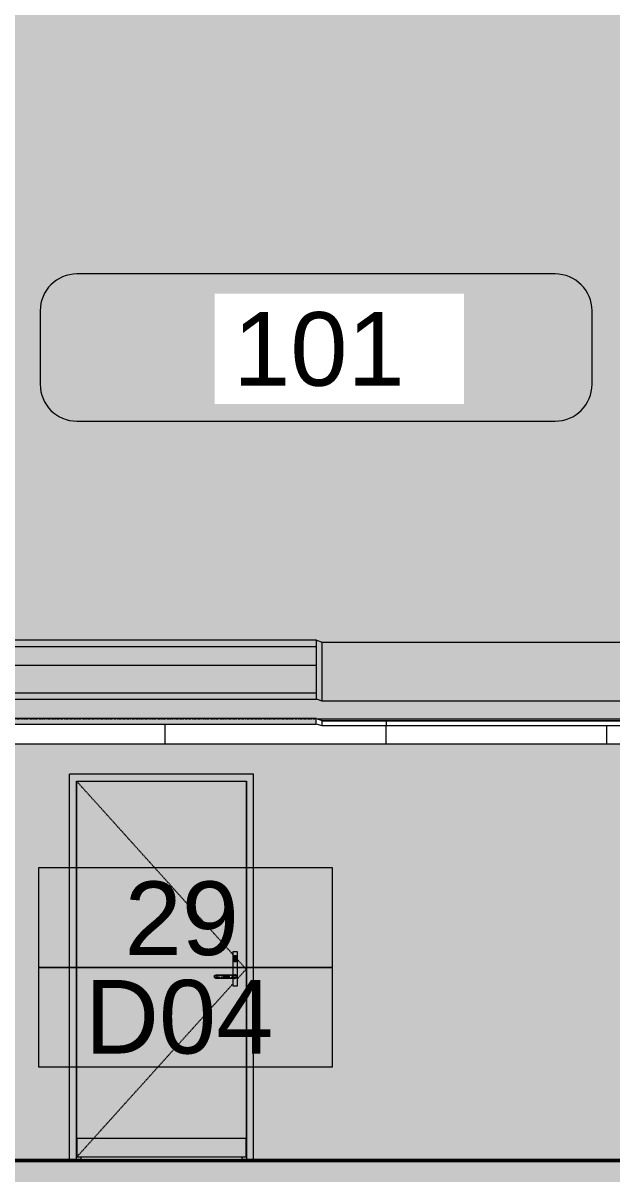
# Model space of a CAD drawing. Header units: millimetres. Extents: x -2361666 to -2009843, y -375 to 29863.
# Drawn here: x -2112745 to -2109543, y 5127 to 11382 of the extents above; entities that cross this region are included whole.
import ezdxf

# ---------------------------------------------------------------- set-up
doc = ezdxf.new("R2010")
doc.units = ezdxf.units.MM
doc.linetypes.add('AEC_Center', pattern=[24, 12, -4, 4, -4])
doc.linetypes.add('Dash Small', pattern=[9, 3, -1.5, 3, -1.5])
for name, color, linetype, lineweight in [('A-CLNG', 13, 'Continuous', 5), ('A-CLNG-PATT', 13, 'Continuous', 5), ('A-DETL', 90, 'Continuous', 50), ('A-DETL-GENF', 92, 'Continuous', 5), ('A-DOOR', 31, 'Continuous', 5), ('A-DOOR-FRAM', 31, 'Continuous', 5), ('A-DOOR-IDEN', 31, 'Continuous', 5), ('A-FLOR-LEVL', 51, 'Continuous', 5), ('A-ROOF', 132, 'Continuous', 5), ('A-WALL', 113, 'Continuous', 5), ('A-WALL-IDEN', 211, 'Continuous', 5)]:
    doc.layers.add(name, color=color, linetype=linetype, lineweight=lineweight)
doc.styles.add('Arial_2', font='arial.ttf', dxfattribs={"height": 400})

# ---------------------------------------------------------------- blocks, each defined once
blk = doc.blocks.new('X_Door-Panel-Hinge-Standard - Standard-1773783-SOUTH EAST - PART C')
at = {"layer": 'A-DOOR'}
h = blk.add_hatch(color=256, dxfattribs=at)
h.paths.add_polyline_path([(-1661579.4, 5320), (-1661503.2, 5320), (-1661503.2, 7260), (-1662423.2, 7260), (-1662423.2, 5320)])
h.paths.add_polyline_path([(-1661590.2, 6193.1), (-1661586, 6201.7), (-1661590.2, 6204), (-1661590.2, 6194.3)])
h.paths.add_polyline_path([(-1661641.2, 6193.1), (-1661642.3, 6205.6), (-1661647, 6200), (-1661642.3, 6194.3)])
h.paths.add_polyline_path([(-1661554.6, 6308), (-1661560.7, 6312.7), (-1661560.7, 6310.5), (-1661556.2, 6308.7)])
h.paths.add_polyline_path([(-1661551.2, 6150), (-1661576.2, 6151), (-1661576.2, 6192.5), (-1661590.2, 6192.3), (-1661668.6, 6194.3), (-1661670.5, 6202.1), (-1661667.5, 6207.9), (-1661658.7, 6206.1), (-1661647, 6207.1), (-1661583.9, 6207.5), (-1661576.2, 6207.9), (-1661575.2, 6335), (-1661550.2, 6334), (-1661550.2, 6151)])
h.paths.add_polyline_path([(-1661563.2, 6190), (-1661556.2, 6192.9), (-1661553.2, 6200), (-1661556.2, 6207.1), (-1661563.2, 6210), (-1661570, 6206.8), (-1661560.7, 6205.3), (-1661560.7, 6194.3), (-1661568.2, 6191.3), (-1661565.8, 6190.3)])
h.paths.add_polyline_path([(-1661558.2, 6282.3), (-1661553.6, 6288.4), (-1661556.2, 6285.9), (-1661557.3, 6283.9)])
blk.add_hatch(color=256, dxfattribs=at).paths.add_polyline_path([(-1661503.2, 5220), (-1661503.2, 5320), (-1662423.2, 5320), (-1662423.2, 5220), (-1661579.4, 5220)])
at = {"layer": 'A-DOOR', "linetype": 'Dash Small'}
for p, q in [((-1661575.9, 6320.6), (-1662423.2, 7260)), ((-1661503.2, 6240), (-1661550.2, 6292.1)), ((-1661550.2, 6187.9), (-1661503.2, 6240)), ((-1662423.2, 5220), (-1661576.2, 6159.1))]:
    blk.add_line(p, q, dxfattribs=at)
at = {"layer": 'A-DOOR'}
for p, q in [((-1662423.2, 5320), (-1662423.2, 7260)), ((-1661503.2, 7260), (-1662423.2, 7260)), ((-1661503.2, 7260), (-1661503.2, 5320)), ((-1661503.2, 5320), (-1662423.2, 5320)), ((-1662423.2, 5320), (-1662423.2, 5220)), ((-1661503.2, 5220), (-1661503.2, 5320)), ((-1662423.2, 5220), (-1661503.2, 5220))]:
    blk.add_line(p, q, dxfattribs=at)
blk = doc.blocks.new('X_Door-Frame-Metal - Standard-2852366-SOUTH EAST - PART C')
at = {"layer": 'A-DOOR-FRAM'}
blk.add_hatch(color=256, dxfattribs=at).paths.add_polyline_path([(-1661501.2, 5200), (-1661463.2, 5200), (-1661463.2, 7300), (-1662463.2, 7300), (-1662463.2, 5200), (-1662425.2, 5200.2), (-1662423.2, 7262), (-1661501.2, 7260), (-1661501.2, 5200.1)])
h = blk.add_hatch(color=256, dxfattribs=at)
h.paths.add_polyline_path([(-1662423.2, 5200), (-1662400.2, 5200), (-1662402.2, 5220), (-1662423.2, 5220), (-1662425.2, 5200)])
h.paths.add_polyline_path([(-1661524.2, 5200), (-1661501.2, 5200.1), (-1661503.2, 5220), (-1661526.2, 5220), (-1661526.2, 5200)])
for p, q in [((-1661463.2, 7300), (-1662463.2, 7300)), ((-1662463.2, 5200), (-1662463.2, 7300)), ((-1662425.2, 5200), (-1662425.2, 7262)), ((-1662425.2, 7262), (-1661501.2, 7262)), ((-1661501.2, 7262), (-1661501.2, 5200)), ((-1661463.2, 5200), (-1661463.2, 7300)), ((-1662400.2, 5200), (-1662400.2, 5220)), ((-1661526.2, 5220), (-1661526.2, 5200))]:
    blk.add_line(p, q, dxfattribs=at)
blk = doc.blocks.new('X_Door-Handle-Lockwood 4800 Series Lever - Standard-764996-SOUTH EAST - PART C')
at = {"layer": 'A-DOOR'}
h = blk.add_hatch(color=256, dxfattribs=at)
h.paths.add_polyline_path([(-1661565.8, 6150), (-1661550.2, 6151), (-1661552.6, 6310.1), (-1661556.2, 6283.9), (-1661563.2, 6281), (-1661570.3, 6283.9), (-1661573.2, 6291), (-1661575.2, 6323.7), (-1661576.2, 6334), (-1661576.2, 6207.5), (-1661568.2, 6208.7), (-1661560.7, 6209.7), (-1661554.6, 6205), (-1661553.6, 6197.4), (-1661558.2, 6191.3), (-1661565.8, 6190.3), (-1661576.2, 6192.5), (-1661575.2, 6150), (-1661568.2, 6150)])
h.paths.add_polyline_path([(-1661572.9, 6305.6), (-1661568.2, 6311.7), (-1661560.7, 6312.7), (-1661554.6, 6308), (-1661553.1, 6310.1), (-1661551.2, 6335), (-1661576.2, 6334), (-1661573.2, 6308)])
for points in [[(-1661563.2, 6281), (-1661557.3, 6283.9), (-1661553.2, 6291), (-1661554.6, 6308), (-1661567.1, 6311.7), (-1661572.9, 6305.6), (-1661572.9, 6288.4), (-1661565.8, 6281.7), (-1661564.5, 6281.3)], [(-1661658.7, 6200), (-1661645.3, 6202.1), (-1661641.2, 6206.9), (-1661668.6, 6205.7), (-1661671.6, 6200), (-1661665, 6200)], [(-1661667.5, 6192.1), (-1661658.7, 6193.9), (-1661649.2, 6192.8), (-1661642.3, 6194.3), (-1661649.5, 6200), (-1661670.5, 6197.9), (-1661668, 6193.1)], [(-1661590.2, 6200), (-1661590.2, 6207.7), (-1661641.2, 6205.7), (-1661641.2, 6200)], [(-1661641.2, 6192.3), (-1661590.2, 6194.3), (-1661590.2, 6200), (-1661641.2, 6197.9), (-1661641.2, 6192.5)], [(-1661579.8, 6192.1), (-1661560.7, 6194.7), (-1661560.7, 6200), (-1661586.2, 6197.9), (-1661590.2, 6193.1), (-1661583.9, 6192.5)], [(-1661573.2, 6200), (-1661560.2, 6201.7), (-1661563.1, 6206), (-1661583.9, 6207.5), (-1661589.2, 6205.7), (-1661583.9, 6200), (-1661576.2, 6200)]]:
    blk.add_hatch(color=256, dxfattribs=at).paths.add_polyline_path(points)
for p, q in [((-1661576.2, 6334), (-1661576.2, 6207.5)), ((-1661551.2, 6335), (-1661575.2, 6335)), ((-1661550.2, 6151), (-1661550.2, 6334)), ((-1661573.2, 6303), (-1661573.2, 6291)), ((-1661553.2, 6291), (-1661553.2, 6303)), ((-1661590.2, 6208), (-1661641.2, 6208)), ((-1661641.2, 6192), (-1661590.2, 6192)), ((-1661576.2, 6192.5), (-1661576.2, 6151)), ((-1661575.2, 6150), (-1661551.2, 6150))]:
    blk.add_line(p, q, dxfattribs=at)
at = {"layer": 'A-DOOR', "flags": 128}
for points in [[(-1661676.2, 6200), (-1661676.2, 6200.3), (-1661676.2, 6200.6), (-1661676.2, 6201), (-1661676.1, 6201.3), (-1661676.1, 6201.6), (-1661676, 6201.9), (-1661675.9, 6202.2), (-1661675.8, 6202.5), (-1661675.7, 6202.8), (-1661675.6, 6203.1), (-1661675.5, 6203.4), (-1661675.3, 6203.7), (-1661675.2, 6204), (-1661675, 6204.2), (-1661674.8, 6204.5), (-1661674.7, 6204.8), (-1661674.5, 6205), (-1661674.3, 6205.3), (-1661674, 6205.5), (-1661673.8, 6205.7), (-1661673.6, 6206), (-1661673.3, 6206.2), (-1661673.1, 6206.4), (-1661672.8, 6206.6), (-1661672.6, 6206.7), (-1661672.3, 6206.9), (-1661672, 6207.1), (-1661671.7, 6207.2), (-1661671.4, 6207.3), (-1661671.1, 6207.5), (-1661670.8, 6207.6), (-1661670.5, 6207.7), (-1661670.2, 6207.7), (-1661669.9, 6207.8), (-1661669.6, 6207.9), (-1661669.3, 6207.9), (-1661669, 6208), (-1661668.6, 6208), (-1661668.3, 6208), (-1661668.2, 6208)], [(-1661668.2, 6192), (-1661668.6, 6192), (-1661668.9, 6192), (-1661669.2, 6192.1), (-1661669.5, 6192.1), (-1661669.8, 6192.2), (-1661670.1, 6192.2), (-1661670.5, 6192.3), (-1661670.8, 6192.4), (-1661671.1, 6192.5), (-1661671.4, 6192.6), (-1661671.6, 6192.8), (-1661671.9, 6192.9), (-1661672.2, 6193.1), (-1661672.5, 6193.2), (-1661672.8, 6193.4), (-1661673, 6193.6), (-1661673.3, 6193.8), (-1661673.5, 6194), (-1661673.8, 6194.2), (-1661674, 6194.4), (-1661674.2, 6194.7), (-1661674.4, 6194.9), (-1661674.6, 6195.2), (-1661674.8, 6195.4), (-1661675, 6195.7), (-1661675.1, 6196), (-1661675.3, 6196.2), (-1661675.4, 6196.5), (-1661675.6, 6196.8), (-1661675.7, 6197.1), (-1661675.8, 6197.4), (-1661675.9, 6197.7), (-1661676, 6198), (-1661676.1, 6198.3), (-1661676.1, 6198.6), (-1661676.2, 6199), (-1661676.2, 6199.3), (-1661676.2, 6199.6), (-1661676.2, 6199.9), (-1661676.2, 6200)], [(-1661641.2, 6208), (-1661642.3, 6208), (-1661643.4, 6208), (-1661644.5, 6208), (-1661645.5, 6208), (-1661646.6, 6208), (-1661647.7, 6208), (-1661648.7, 6208), (-1661649.7, 6208), (-1661650.8, 6208), (-1661651.8, 6208), (-1661652.7, 6208), (-1661653.7, 6208), (-1661654.7, 6208), (-1661655.6, 6208), (-1661656.5, 6208), (-1661657.4, 6208), (-1661658.2, 6208), (-1661659, 6208), (-1661659.8, 6208), (-1661660.6, 6208), (-1661661.3, 6208), (-1661662.1, 6208), (-1661662.7, 6208), (-1661663.4, 6208), (-1661664, 6208), (-1661664.5, 6208), (-1661665.1, 6208), (-1661665.5, 6208), (-1661666, 6208), (-1661666.4, 6208), (-1661666.8, 6208), (-1661667.1, 6208), (-1661667.4, 6208), (-1661667.6, 6208), (-1661667.8, 6208), (-1661668, 6208), (-1661668.1, 6208), (-1661668.2, 6208), (-1661668.2, 6208)], [(-1661563.2, 6208), (-1661563.3, 6208), (-1661563.3, 6208), (-1661563.4, 6208), (-1661563.6, 6208), (-1661563.8, 6208), (-1661564, 6208), (-1661564.3, 6208), (-1661564.6, 6208), (-1661565, 6208), (-1661565.4, 6208), (-1661565.8, 6208), (-1661566.3, 6208), (-1661566.8, 6208), (-1661567.4, 6208), (-1661568, 6208), (-1661568.6, 6208), (-1661569.2, 6208), (-1661569.9, 6208), (-1661570.7, 6208), (-1661571.4, 6208), (-1661572.2, 6208), (-1661573, 6208), (-1661573.9, 6208), (-1661574.8, 6208), (-1661575.7, 6208), (-1661576.6, 6208), (-1661577.5, 6208), (-1661578.5, 6208), (-1661579.5, 6208), (-1661580.5, 6208), (-1661581.5, 6208), (-1661582.5, 6208), (-1661583.5, 6208), (-1661584.6, 6208), (-1661585.7, 6208), (-1661586.7, 6208), (-1661587.8, 6208), (-1661588.9, 6208), (-1661590, 6208), (-1661590.2, 6208)], [(-1661668.2, 6192), (-1661668.2, 6192), (-1661668.2, 6192), (-1661668, 6192), (-1661667.9, 6192), (-1661667.7, 6192), (-1661667.5, 6192), (-1661667.2, 6192), (-1661666.9, 6192), (-1661666.5, 6192), (-1661666.1, 6192), (-1661665.7, 6192), (-1661665.2, 6192), (-1661664.7, 6192), (-1661664.1, 6192), (-1661663.5, 6192), (-1661662.9, 6192), (-1661662.2, 6192), (-1661661.5, 6192), (-1661660.8, 6192), (-1661660.1, 6192), (-1661659.3, 6192), (-1661658.4, 6192), (-1661657.6, 6192), (-1661656.7, 6192), (-1661655.8, 6192), (-1661654.9, 6192), (-1661654, 6192), (-1661653, 6192), (-1661652, 6192), (-1661651, 6192), (-1661650, 6192), (-1661649, 6192), (-1661647.9, 6192), (-1661646.9, 6192), (-1661645.8, 6192), (-1661644.8, 6192), (-1661643.7, 6192), (-1661642.6, 6192), (-1661641.5, 6192), (-1661641.2, 6192)], [(-1661590.2, 6192), (-1661589.2, 6192), (-1661588.1, 6192), (-1661587, 6192), (-1661585.9, 6192), (-1661584.9, 6192), (-1661583.8, 6192), (-1661582.8, 6192), (-1661581.7, 6192), (-1661580.7, 6192), (-1661579.7, 6192), (-1661578.7, 6192), (-1661577.8, 6192), (-1661576.8, 6192), (-1661575.9, 6192), (-1661575, 6192), (-1661574.1, 6192), (-1661573.3, 6192), (-1661572.4, 6192), (-1661571.6, 6192), (-1661570.9, 6192), (-1661570.1, 6192), (-1661569.4, 6192), (-1661568.8, 6192), (-1661568.1, 6192), (-1661567.5, 6192), (-1661567, 6192), (-1661566.4, 6192), (-1661565.9, 6192), (-1661565.5, 6192), (-1661565.1, 6192), (-1661564.7, 6192), (-1661564.4, 6192), (-1661564.1, 6192), (-1661563.8, 6192), (-1661563.6, 6192), (-1661563.5, 6192), (-1661563.4, 6192), (-1661563.3, 6192), (-1661563.2, 6192)]]:
    blk.add_lwpolyline(points, dxfattribs=at)
at = {"layer": 'A-DOOR'}
for centre, radius, start, end in [((-1661575.2, 6334), 1, 90, 180), ((-1661551.2, 6334), 1, 0, 90), ((-1661563.2, 6303), 10, 360, 180), ((-1661563.2, 6291), 10, 180, 0), ((-1661563.2, 6291), 10, 195, 210), ((-1661563.2, 6303), 10, 0, 120), ((-1661563.2, 6291), 10, 240, 300), ((-1661563.2, 6291), 10, 315, 0), ((-1661563.2, 6303), 10, 0, 15), ((-1661563.2, 6303), 10, 0, 15), ((-1661668.2, 6200), 8, 90, 270), ((-1661668.2, 6200), 8, 90.00007, 180), ((-1661668.2, 6200), 8, 180, 270), ((-1661563.2, 6200), 10, 0, 135), ((-1661563.2, 6200), 10, 225, 0), ((-1661563.2, 6200), 8, 90.00007, 120), ((-1661563.2, 6200), 8, 240, 270), ((-1661563.2, 6200), 8, 270, 90), ((-1661563.2, 6200), 8, 0, 90), ((-1661563.2, 6200), 8, 270.00007, 0), ((-1661575.2, 6151), 1, 180, 270), ((-1661551.2, 6151), 1, 270, 0)]:
    blk.add_arc(centre, radius, start, end, dxfattribs=at)
blk = doc.blocks.new('Area 51 Ceiling - External FC - Area 51 Ceiling - External FC-2924300-SOUTH EAST - PART C')
at = {"layer": 'A-CLNG-PATT'}
h = blk.add_hatch(dxfattribs=at)
h.set_pattern_fill('FP_273', color=256, style=0, pattern_type=2)
h.set_pattern_definition([(0, (0, 0), (812.8, 203.2), [67.056, -542.544, 67.056, -542.544, -3251.2]), (0, (0, 0), (812.8, 203.2), [-1219.2, 67.056, -1152.144, 67.056, -542.544, -1422.4]), (0, (0, 0), (812.8, 203.2), [-3048, 67.056, -339.344, 67.056, -948.944]), (120, (304.8, 101.6), (-582.376362, 602.305448), [67.056, -542.544, 67.056, -542.544, -3251.2]), (120, (304.8, 101.6), (-582.376362, 602.305448), [-1219.2, 67.056, -1152.144, 67.056, -542.544, -1422.4]), (120, (304.8, 101.6), (-582.376362, 602.305448), [-3048, 67.056, -339.344, 67.056, -948.944]), (240, (406.4, 508), (-230.423638, -805.505448), [67.056, -542.544, 67.056, -542.544, -3251.2]), (240, (406.4, 508), (-230.423638, -805.505448), [-1219.2, 67.056, -1152.144, 67.056, -542.544, -1422.4]), (240, (406.4, 508), (-230.423638, -805.505448), [-3048, 67.056, -339.344, 67.056, -948.944])])
h.paths.add_polyline_path([(-1634917.6, 7572.5), (-1623088.6, 7572.5), (-1623088.6, 7602.5), (-1644146.1, 7602.5), (-1644149.3, 7572.5), (-1635618.1, 7572.5)])
h.paths.add_polyline_path([(-1661579.4, 7572.5), (-1661121.8, 7572.5), (-1661122.1, 7602.5), (-1665432.6, 7602.5), (-1665432.2, 7572.5), (-1661646.4, 7572.5)])
h = blk.add_hatch(dxfattribs=at)
h.set_pattern_fill('FP_381', color=256, style=0, pattern_type=2)
h.set_pattern_definition([(180, (-1575571.47, 7465.04), (-2e-14, -125.606), []), (270, (-1575571.5, 7465), (1200, 7e-14), [])])
h.paths.add_polyline_path([(-1616587.6, 7465), (-1575571.5, 7465), (-1575863.7, 7561.7), (-1623088.6, 7561.7), (-1623088.6, 7572.5), (-1644149.3, 7572.5), (-1644578.9, 7561.5), (-1661090.9, 7562.3), (-1661122.1, 7572.5), (-1665432.6, 7572.5), (-1665432.6, 7465), (-1617420.8, 7465)])
h = blk.add_hatch(dxfattribs=at)
h.set_pattern_fill('FP_384', color=256, style=0, pattern_type=2)
h.set_pattern_definition([(90.003, (-1575570.4, 7588.1), (-2400, -0.01), []), (180, (-1575570.4, 7588.1), (0.058, -1198.355), [])])
h.paths.add_polyline_path([(-1644578.9, 7561.5), (-1644578.9, 7591.4), (-1661090.9, 7592.2), (-1661090.9, 7562.3), (-1644683.3, 7561.5)])
at = {"layer": 'A-CLNG', "lineweight": 13}
for p, q in [((-1661122.1, 7602.5), (-1665432.6, 7602.5)), ((-1665432.6, 7572.5), (-1661121.8, 7572.5)), ((-1661121.8, 7572.5), (-1661122.1, 7602.5))]:
    blk.add_line(p, q, dxfattribs=at)
at = {"layer": 'A-CLNG'}
for p, q in [((-1661122.1, 7602.5), (-1661090.9, 7592.2)), ((-1661090.9, 7562.3), (-1661121.8, 7572.5)), ((-1661090.9, 7562.3), (-1661090.9, 7592.2)), ((-1661090.9, 7592.2), (-1644578.9, 7591.4)), ((-1644578.9, 7561.5), (-1661090.9, 7562.3)), ((-1665432.6, 7465), (-1575571.5, 7465))]:
    blk.add_line(p, q, dxfattribs=at)
blk = doc.blocks.new('Wall Tag - Wall Tag 15W-1077267-SOUTH EAST - PART C')
at = {"layer": 'A-WALL-IDEN'}
for p, q in [((-1659823, 10018.7), (-1662423, 10018.7)), ((-1662623, 9818.7), (-1662623, 9418.7)), ((-1659623, 9418.7), (-1659623, 9818.7)), ((-1662423, 9218.7), (-1659823, 9218.7))]:
    blk.add_line(p, q, dxfattribs=at)
for centre, start, end in [((-1662423, 9818.7), 90, 180), ((-1659823, 9818.7), 360, 90), ((-1662423, 9418.7), 180, 270), ((-1659823, 9418.7), 270, 0)]:
    blk.add_arc(centre, 200, start, end, dxfattribs=at)
blk = doc.blocks.new('AA_DOOR_MARK _ TYPE MARK_HA2 - Mark _ Type Mark-1751130-SOUTH EAST - PART C')
at = {"layer": 'A-DOOR-IDEN'}
for p, q in [((-1646578.2, 6940), (-1648178.2, 6940)), ((-1648178.2, 6940), (-1648178.2, 6400)), ((-1646578.2, 6400), (-1646578.2, 6940)), ((-1648178.2, 6400), (-1646578.2, 6400)), ((-1646578.2, 6400), (-1648178.2, 6400)), ((-1648178.2, 6400), (-1648178.2, 5860)), ((-1646578.2, 5860), (-1646578.2, 6400)), ((-1648178.2, 5860), (-1646578.2, 5860))]:
    blk.add_line(p, q, dxfattribs=at)

msp = doc.modelspace()

# ---------------------------------------------------------------- hatches: boundary and pattern name
at = {"layer": 'A-DETL-GENF'}
msp.add_hatch(color=7, dxfattribs=at).paths.add_polyline_path([(-2116896.4, -375.3), (-2014958.6, -375.3), (-2014958.6, 5200), (-2116896.4, 5200), (-2116896.4, 3019.3)])
at = {"layer": 'A-ROOF'}
h = msp.add_hatch(color=256, dxfattribs=at)
h.paths.add_polyline_path([(-2073116.4, 7992.9), (-2073116.4, 8028), (-2094173.8, 8028), (-2094173.8, 7992.9), (-2073281.3, 7992.9)])
h.paths.add_polyline_path([(-2113274, 7992.9), (-2111149.9, 7992.9), (-2111149.9, 8028), (-2115460.4, 8028), (-2115460.4, 7992.9), (-2114107.1, 7992.9)])
for points in [[(-2111118.7, 7697.2), (-2111118.7, 8017.7), (-2111149.9, 8028), (-2111149.9, 7707.5)], [(-2094606.7, 7696.4), (-2094606.7, 8016.9), (-2111118.7, 8017.7), (-2111118.7, 7697.2), (-2094646.3, 7696.4)]]:
    msp.add_hatch(color=256, dxfattribs=at).paths.add_polyline_path(points)
h = msp.add_hatch(color=256, dxfattribs=at)
h.paths.add_polyline_path([(-2073281.3, 7892.8), (-2073116.4, 7892.8), (-2073116.4, 7992.9), (-2094173.8, 7992.9), (-2094173.8, 7892.8), (-2073489.5, 7892.8)])
h.paths.add_polyline_path([(-2115460.4, 7892.8), (-2111149.9, 7892.8), (-2111149.9, 7992.9), (-2115460.4, 7992.9), (-2115460.4, 7899)])
h = msp.add_hatch(color=256, dxfattribs=at)
h.paths.add_polyline_path([(-2073116.4, 7742.6), (-2073116.4, 7892.8), (-2094173.8, 7892.8), (-2094173.8, 7742.6), (-2073281.3, 7742.6)])
h.paths.add_polyline_path([(-2112630.9, 7742.6), (-2111149.9, 7742.6), (-2111149.9, 7892.8), (-2115460.4, 7892.8), (-2115460.4, 7742.6), (-2113274, 7742.6)])
h = msp.add_hatch(color=256, dxfattribs=at)
h.paths.add_polyline_path([(-2085646.3, 7707.5), (-2073116.4, 7707.5), (-2073116.4, 7742.6), (-2094173.8, 7742.6), (-2094173.8, 7707.5), (-2085779, 7707.5)])
h.paths.add_polyline_path([(-2111194.1, 7707.5), (-2111149.9, 7707.5), (-2111149.9, 7742.6), (-2115460.4, 7742.6), (-2115460.4, 7707.5), (-2111607.6, 7707.5)])
h = msp.add_hatch(color=256, dxfattribs=at)
h.paths.add_polyline_path([(-2037454.5, 7600), (-2025601.3, 7600.7), (-2025891.5, 7696.7), (-2073116.4, 7696.7), (-2073116.4, 7707.5), (-2094173.8, 7707.5), (-2094646.3, 7696.4), (-2111118.7, 7697.2), (-2111149.9, 7707.5), (-2115457.9, 7707.5), (-2115457.9, 7602.5), (-2111150, 7602.5), (-2111142.6, 7600), (-2094273.4, 7600), (-2094110.8, 7602.5), (-2073116.8, 7602.5), (-2073116.8, 7600), (-2037871.1, 7600)])
h.paths.add_polyline_path([(-2063186, 7600), (-2063173.4, 7603.4), (-2063160.7, 7603.4)])
at = {"layer": 'A-WALL'}
h = msp.add_hatch(color=256, dxfattribs=at)
h.paths.add_polyline_path([(-2115515.9, 5200), (-2112491.4, 5200), (-2112491.4, 7300), (-2111491.4, 7300), (-2111491.4, 5200), (-2105091.4, 5200), (-2105091.4, 7465), (-2115460.8, 7465), (-2115460.8, 7600), (-2115596.4, 7600), (-2115594.3, 5200), (-2115517.1, 5200)])
h.paths.add_polyline_path([(-2105091.4, 7591.9), (-2105091.4, 7600), (-2111142.6, 7600), (-2111118.7, 7592.2), (-2105150.4, 7591.9)])
h.paths.add_polyline_path([(-2108646.3, 8017.5), (-2108646.3, 15651.2), (-2115593.4, 15651.2), (-2115593.4, 15238.4), (-2115596.4, 15238.4), (-2115596.4, 11382.5), (-2114136.3, 11368.7), (-2114126.5, 11371.8), (-2113822.7, 11368.7), (-2113433.5, 11251.3), (-2113430.2, 10794.6), (-2113534.8, 10794.8), (-2113595.9, 10813.3), (-2115457.9, 10830.2), (-2115457.9, 8028), (-2111149.9, 8028), (-2111118.7, 8017.7), (-2109941.2, 8017.6)])
h.paths.add_polyline_path([(-2114940.3, 15806.6), (-2108646.3, 15806.6), (-2108646.3, 15900), (-2115596.4, 15900), (-2115596.4, 15890.5), (-2115295.7, 15892.8), (-2115285.2, 15885.5), (-2115290.4, 15885.5), (-2115296.7, 15889.8), (-2115593.4, 15885.2), (-2115593.4, 15806.6), (-2115171.1, 15806.6)])

# ---------------------------------------------------------------- linework, layer by layer
at = {"layer": 'A-DETL'}
msp.add_line((-2014958.6, 5200), (-2116896.4, 5200), dxfattribs=at)
at = {"layer": 'A-FLOR-LEVL', "linetype": 'AEC_Center'}
for p, q in [((-2127297.6, 7600), (-2009843.2, 7600)), ((-2127297.6, 5200), (-2009843.2, 5200))]:
    msp.add_line(p, q, dxfattribs=at)
at = {"layer": 'A-ROOF', "color": 250, "lineweight": 13}
for p, q in [((-2111149.9, 8028), (-2115460.4, 8028)), ((-2111149.9, 7707.5), (-2111149.9, 8028)), ((-2115460.4, 7707.5), (-2111149.9, 7707.5))]:
    msp.add_line(p, q, dxfattribs=at)
at = {"layer": 'A-ROOF'}
for p, q in [((-2111149.9, 8028), (-2111118.7, 8017.7)), ((-2111118.7, 8017.7), (-2094606.7, 8016.9)), ((-2111118.7, 7697.2), (-2111118.7, 8017.7)), ((-2115460.4, 7992.9), (-2111149.9, 7992.9)), ((-2115460.4, 7892.8), (-2111149.9, 7892.8)), ((-2115460.4, 7742.6), (-2111149.9, 7742.6)), ((-2111118.7, 7697.2), (-2111149.9, 7707.5)), ((-2094606.7, 7696.4), (-2111118.7, 7697.2)), ((-2111142.6, 7600), (-2094273.4, 7600))]:
    msp.add_line(p, q, dxfattribs=at)

# ---------------------------------------------------------------- block references
at = {"layer": 'A-CLNG'}
msp.add_blockref('Area 51 Ceiling - External FC - Area 51 Ceiling - External FC-2924300-SOUTH EAST - PART C', (-450028.2, 0), dxfattribs=at)
at = {"layer": 'A-DOOR'}
for name in ['X_Door-Frame-Metal - Standard-2852366-SOUTH EAST - PART C', 'X_Door-Panel-Hinge-Standard - Standard-1773783-SOUTH EAST - PART C', 'X_Door-Handle-Lockwood 4800 Series Lever - Standard-764996-SOUTH EAST - PART C']:
    msp.add_blockref(name, (-450028.2, 0), dxfattribs=at)
at = {"layer": 'A-DOOR-IDEN'}
msp.add_blockref('AA_DOOR_MARK _ TYPE MARK_HA2 - Mark _ Type Mark-1751130-SOUTH EAST - PART C', (-464483, -150), dxfattribs=at)
at = {"layer": 'A-WALL-IDEN'}
msp.add_blockref('Wall Tag - Wall Tag 15W-1077267-SOUTH EAST - PART C', (-450028.2, 0), dxfattribs=at)

# ---------------------------------------------------------------- texts
at = {"layer": 'A-DOOR-IDEN', "char_height": 400, "attachment_point": 1, "style": 'Arial_2'}
for s, insert, width in [('29', (-2112192.1, 6716.8), 769.62), ('D04', (-2112408.8, 6181.5), 1266.666)]:
    msp.add_mtext(s, dxfattribs=dict(at, insert=insert, width=width))

# ---------------------------------------------------------------- next in the draw order: texts
at = {"layer": 'A-WALL-IDEN', "insert": (-2111601.9, 9811), "char_height": 400, "width": 1154.43, "attachment_point": 1, "style": 'Arial_2', "bg_fill": 3, "box_fill_scale": 1.25, "bg_fill_color": 256, "bg_fill_true_color": 13158600, "bg_fill_transparency": 0}
msp.add_mtext('101', dxfattribs=at)

doc.saveas('drawing.dxf')
